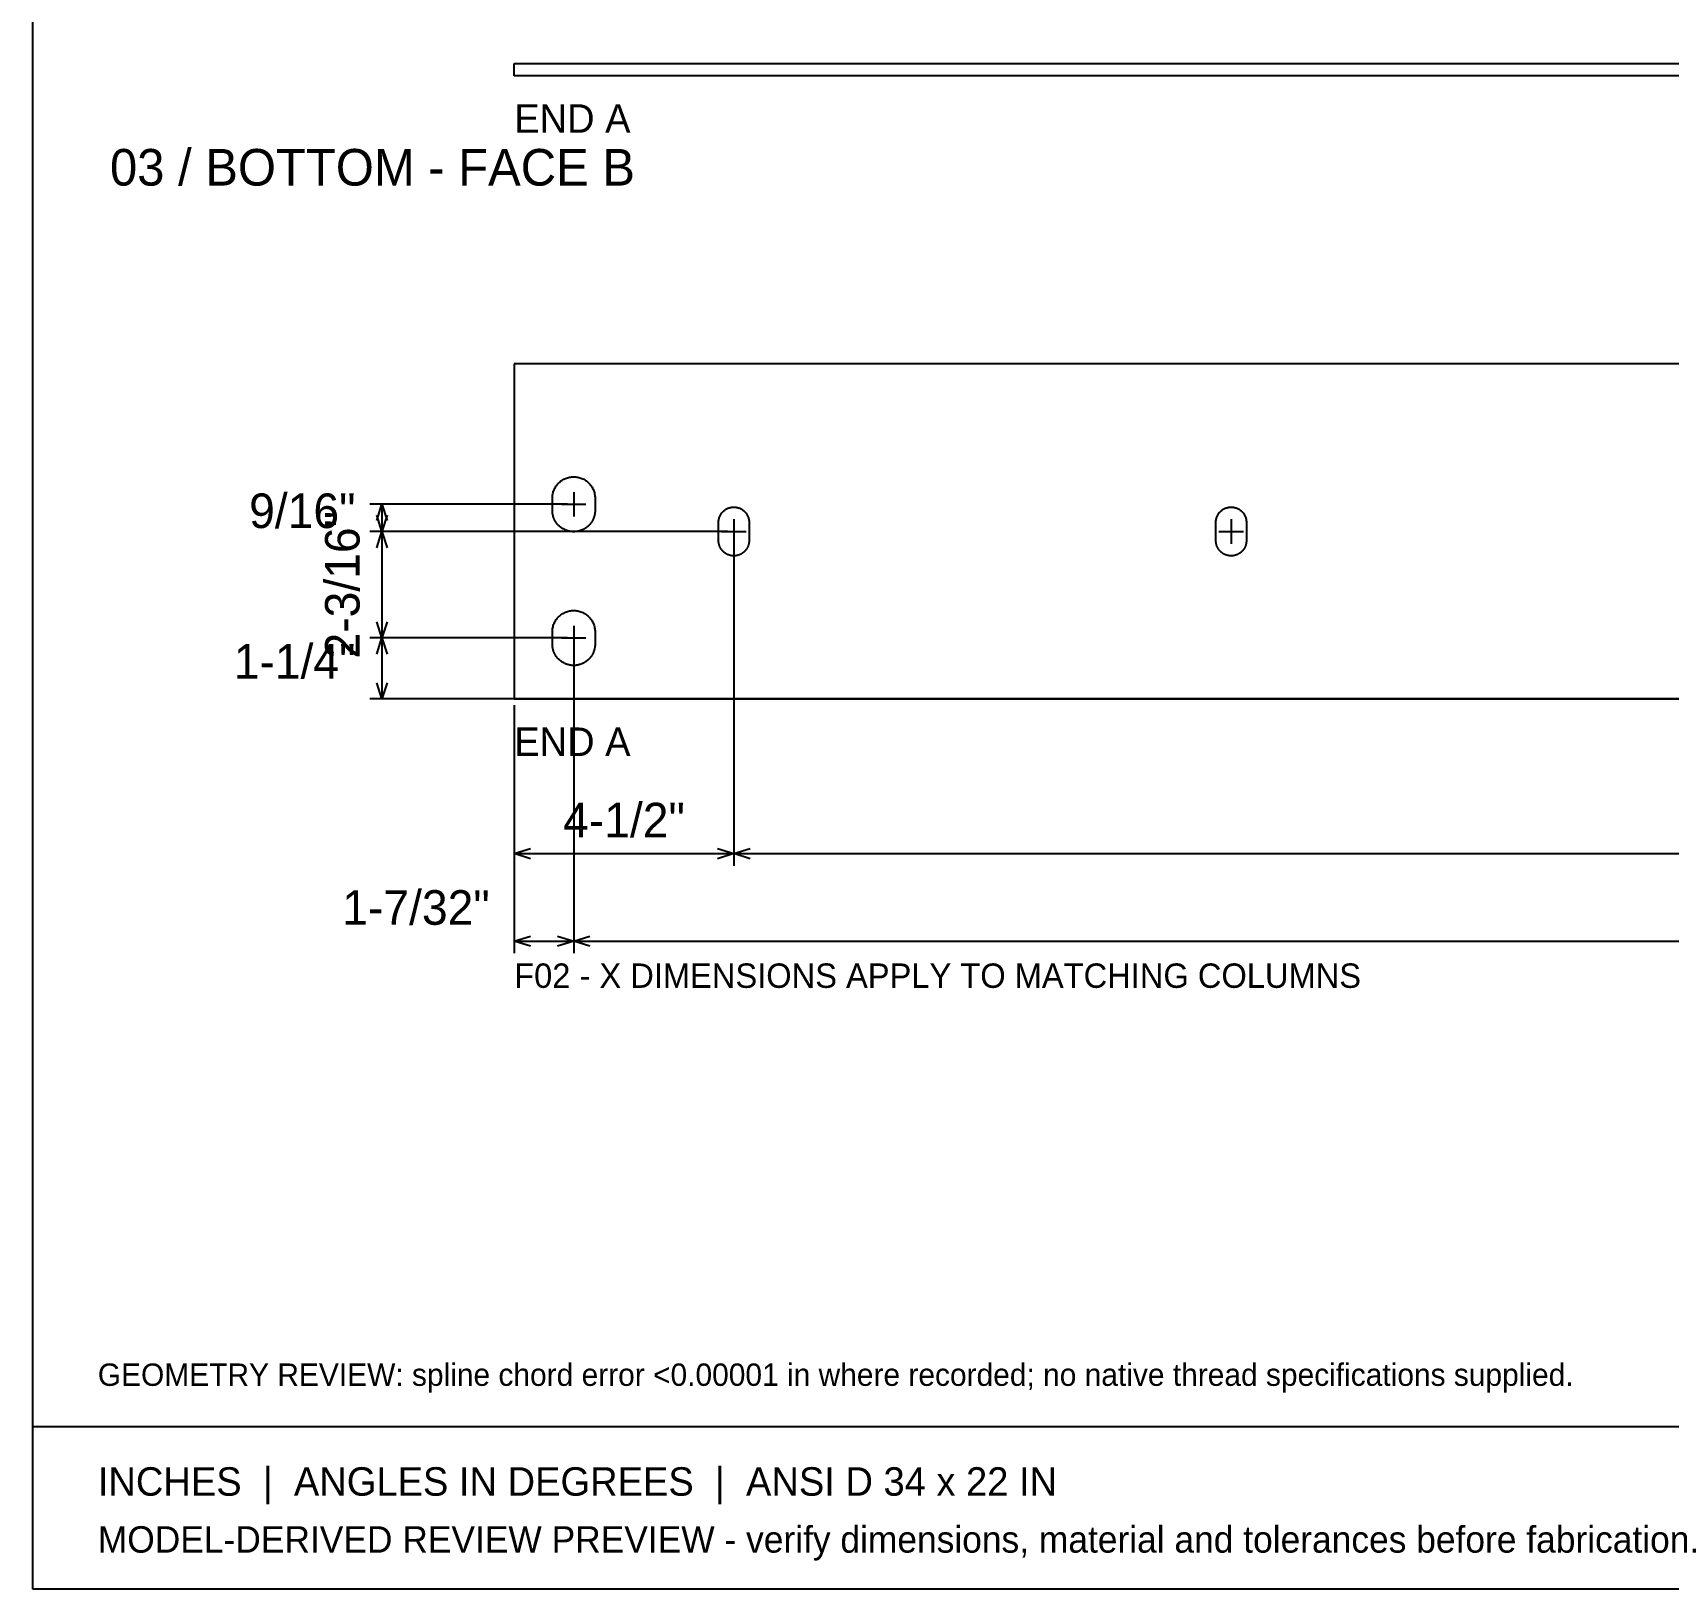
# Model space of a CAD drawing. Header units: inches. Extents: x 1.4 to 100.6, y 1.4 to 64.6.
# Drawn here: x 1.42 to 34.92, y 1.42 to 33.3 of the extents above; entities that cross this region are included whole.
import ezdxf
from ezdxf.enums import TextEntityAlignment as Align

# ---------------------------------------------------------------- set-up
doc = ezdxf.new("R2010")
doc.units = ezdxf.units.IN
doc.header["$MEASUREMENT"] = 0

msp = doc.modelspace()

# ---------------------------------------------------------------- linework, layer by layer
at = {"layer": 'ANNOTATION'}
for p, q in [((12.5, 23.89), (12.5, 23.39)), ((12.375, 23.64), (8.322, 23.64)), ((8.468, 23.307), (8.572, 23.64)), ((8.572, 23.64), (8.572, 23.083)), ((8.572, 23.64), (8.676, 23.307)), ((12.25, 23.64), (12.75, 23.64)), ((8.572, 23.083), (8.468, 23.417)), ((8.676, 23.417), (8.572, 23.083)), ((15.78, 23.333), (15.78, 22.833)), ((25.968, 23.333), (25.968, 22.833)), ((15.655, 23.083), (8.322, 23.083)), ((15.655, 23.083), (8.322, 23.083)), ((8.468, 22.75), (8.572, 23.083)), ((8.572, 23.083), (8.572, 20.902)), ((8.572, 23.083), (8.676, 22.75)), ((15.53, 23.083), (16.03, 23.083)), ((15.78, 22.958), (15.78, 16.235)), ((15.78, 22.958), (15.78, 16.235)), ((25.718, 23.083), (26.218, 23.083)), ((8.572, 20.902), (8.468, 21.235)), ((8.676, 21.235), (8.572, 20.902)), ((12.5, 21.152), (12.5, 20.652)), ((12.375, 20.902), (8.322, 20.902)), ((12.375, 20.902), (8.322, 20.902)), ((8.468, 20.568), (8.572, 20.902)), ((8.572, 20.902), (8.572, 19.652)), ((8.572, 20.902), (8.676, 20.568)), ((12.25, 20.902), (12.75, 20.902)), ((12.5, 20.777), (12.5, 14.443)), ((12.5, 20.777), (12.5, 14.443)), ((8.572, 19.652), (8.468, 19.985)), ((8.676, 19.985), (8.572, 19.652)), ((41.125, 19.652), (8.322, 19.652)), ((11.28, 19.527), (11.28, 16.235)), ((11.28, 19.527), (11.28, 14.443)), ((11.28, 16.485), (11.613, 16.589)), ((11.28, 16.485), (15.78, 16.485)), ((11.613, 16.381), (11.28, 16.485)), ((15.447, 16.589), (15.78, 16.485)), ((15.78, 16.485), (15.447, 16.381)), ((15.78, 16.485), (16.113, 16.589)), ((15.78, 16.485), (66.72, 16.485)), ((16.113, 16.381), (15.78, 16.485)), ((11.28, 14.693), (11.613, 14.797)), ((12.167, 14.797), (12.5, 14.693)), ((12.5, 14.693), (12.833, 14.797)), ((11.28, 14.693), (12.5, 14.693)), ((11.613, 14.589), (11.28, 14.693)), ((12.5, 14.693), (12.167, 14.589)), ((12.5, 14.693), (70, 14.693)), ((12.833, 14.589), (12.5, 14.693))]:
    msp.add_line(p, q, dxfattribs=at)
at = {"layer": 'OUTLINE'}
for p, q in [((1.417, 1.417), (1.417, 64.583)), ((11.28, 32.667), (71.22, 32.667)), ((11.28, 32.417), (11.28, 32.667)), ((71.22, 32.417), (11.28, 32.417)), ((71.22, 26.515), (11.28, 26.515)), ((11.28, 26.515), (11.28, 19.652)), ((12.239, 24.117), (12.257, 24.129)), ((12.257, 24.129), (12.275, 24.14)), ((12.275, 24.14), (12.294, 24.151)), ((12.294, 24.151), (12.313, 24.161)), ((12.313, 24.161), (12.333, 24.169)), ((12.333, 24.169), (12.353, 24.177)), ((12.353, 24.177), (12.373, 24.184)), ((12.373, 24.184), (12.394, 24.19)), ((12.394, 24.19), (12.415, 24.194)), ((12.415, 24.194), (12.436, 24.198)), ((12.436, 24.198), (12.457, 24.201)), ((12.457, 24.201), (12.479, 24.202)), ((12.479, 24.202), (12.5, 24.203)), ((12.5, 24.203), (12.521, 24.202)), ((12.521, 24.202), (12.543, 24.201)), ((12.543, 24.201), (12.564, 24.198)), ((12.564, 24.198), (12.585, 24.194)), ((12.585, 24.194), (12.606, 24.19)), ((12.606, 24.19), (12.627, 24.184)), ((12.627, 24.184), (12.647, 24.177)), ((12.647, 24.177), (12.667, 24.169)), ((12.667, 24.169), (12.687, 24.161)), ((12.687, 24.161), (12.706, 24.151)), ((12.706, 24.151), (12.725, 24.14)), ((12.725, 24.14), (12.743, 24.129)), ((12.743, 24.129), (12.761, 24.117)), ((12.063, 23.787), (12.065, 23.808)), ((12.065, 23.808), (12.067, 23.829)), ((12.067, 23.829), (12.071, 23.851)), ((12.071, 23.851), (12.076, 23.871)), ((12.076, 23.871), (12.081, 23.892)), ((12.081, 23.892), (12.088, 23.913)), ((12.088, 23.913), (12.096, 23.933)), ((12.096, 23.933), (12.105, 23.952)), ((12.105, 23.952), (12.114, 23.971)), ((12.114, 23.971), (12.125, 23.99)), ((12.125, 23.99), (12.136, 24.008)), ((12.136, 24.008), (12.149, 24.026)), ((12.149, 24.026), (12.162, 24.043)), ((12.162, 24.043), (12.176, 24.059)), ((12.176, 24.059), (12.191, 24.075)), ((12.191, 24.075), (12.206, 24.089)), ((12.206, 24.089), (12.222, 24.103)), ((12.222, 24.103), (12.239, 24.117)), ((12.761, 24.117), (12.778, 24.103)), ((12.778, 24.103), (12.794, 24.089)), ((12.794, 24.089), (12.809, 24.075)), ((12.809, 24.075), (12.824, 24.059)), ((12.824, 24.059), (12.838, 24.043)), ((12.838, 24.043), (12.851, 24.026)), ((12.851, 24.026), (12.864, 24.008)), ((12.864, 24.008), (12.875, 23.99)), ((12.875, 23.99), (12.886, 23.971)), ((12.886, 23.971), (12.895, 23.952)), ((12.895, 23.952), (12.904, 23.933)), ((12.904, 23.933), (12.912, 23.913)), ((12.912, 23.913), (12.919, 23.892)), ((12.919, 23.892), (12.924, 23.871)), ((12.924, 23.871), (12.929, 23.851)), ((12.929, 23.851), (12.933, 23.829)), ((12.933, 23.829), (12.935, 23.808)), ((12.935, 23.808), (12.937, 23.787)), ((12.062, 23.765), (12.063, 23.787)), ((12.062, 23.515), (12.062, 23.765)), ((12.063, 23.504), (12.062, 23.515)), ((12.063, 23.494), (12.063, 23.504)), ((12.064, 23.483), (12.063, 23.494)), ((12.065, 23.472), (12.064, 23.483)), ((12.066, 23.462), (12.065, 23.472)), ((12.067, 23.451), (12.066, 23.462)), ((12.934, 23.462), (12.933, 23.451)), ((12.935, 23.472), (12.934, 23.462)), ((12.936, 23.483), (12.935, 23.472)), ((12.937, 23.494), (12.936, 23.483)), ((12.937, 23.787), (12.937, 23.765)), ((12.937, 23.765), (12.937, 23.515)), ((12.937, 23.515), (12.937, 23.504)), ((12.937, 23.504), (12.937, 23.494)), ((15.52, 23.444), (15.529, 23.457)), ((15.529, 23.457), (15.538, 23.469)), ((15.538, 23.469), (15.548, 23.481)), ((15.548, 23.481), (15.559, 23.492)), ((15.559, 23.492), (15.57, 23.502)), ((15.57, 23.502), (15.582, 23.512)), ((15.582, 23.512), (15.594, 23.522)), ((15.594, 23.522), (15.606, 23.531)), ((15.606, 23.531), (15.619, 23.539)), ((15.619, 23.539), (15.633, 23.546)), ((15.633, 23.546), (15.646, 23.553)), ((15.646, 23.553), (15.66, 23.56)), ((15.66, 23.56), (15.675, 23.565)), ((15.675, 23.565), (15.689, 23.57)), ((15.689, 23.57), (15.704, 23.574)), ((15.704, 23.574), (15.719, 23.577)), ((15.719, 23.577), (15.734, 23.58)), ((15.734, 23.58), (15.749, 23.582)), ((15.749, 23.582), (15.765, 23.583)), ((15.765, 23.583), (15.78, 23.583)), ((15.78, 23.583), (15.795, 23.583)), ((15.795, 23.583), (15.811, 23.582)), ((15.811, 23.582), (15.826, 23.58)), ((15.826, 23.58), (15.841, 23.577)), ((15.841, 23.577), (15.856, 23.574)), ((15.856, 23.574), (15.871, 23.57)), ((15.871, 23.57), (15.885, 23.565)), ((15.885, 23.565), (15.9, 23.56)), ((15.9, 23.56), (15.914, 23.553)), ((15.914, 23.553), (15.927, 23.546)), ((15.927, 23.546), (15.941, 23.539)), ((15.941, 23.539), (15.954, 23.531)), ((15.954, 23.531), (15.966, 23.522)), ((15.966, 23.522), (15.978, 23.512)), ((15.978, 23.512), (15.99, 23.502)), ((15.99, 23.502), (16.001, 23.492)), ((16.001, 23.492), (16.012, 23.481)), ((16.012, 23.481), (16.022, 23.469)), ((16.022, 23.469), (16.031, 23.457)), ((16.031, 23.457), (16.04, 23.444)), ((25.708, 23.444), (25.717, 23.457)), ((25.717, 23.457), (25.726, 23.469)), ((25.726, 23.469), (25.736, 23.481)), ((25.736, 23.481), (25.747, 23.492)), ((25.747, 23.492), (25.758, 23.502)), ((25.758, 23.502), (25.77, 23.512)), ((25.77, 23.512), (25.782, 23.522)), ((25.782, 23.522), (25.794, 23.531)), ((25.794, 23.531), (25.807, 23.539)), ((25.807, 23.539), (25.821, 23.546)), ((25.821, 23.546), (25.834, 23.553)), ((25.834, 23.553), (25.848, 23.56)), ((25.848, 23.56), (25.863, 23.565)), ((25.863, 23.565), (25.877, 23.57)), ((25.877, 23.57), (25.892, 23.574)), ((25.892, 23.574), (25.907, 23.577)), ((25.907, 23.577), (25.922, 23.58)), ((25.922, 23.58), (25.937, 23.582)), ((25.937, 23.582), (25.953, 23.583)), ((25.953, 23.583), (25.968, 23.583)), ((25.968, 23.583), (25.983, 23.583)), ((25.983, 23.583), (25.999, 23.582)), ((25.999, 23.582), (26.014, 23.58)), ((26.014, 23.58), (26.029, 23.577)), ((26.029, 23.577), (26.044, 23.574)), ((26.044, 23.574), (26.059, 23.57)), ((26.059, 23.57), (26.073, 23.565)), ((26.073, 23.565), (26.088, 23.56)), ((26.088, 23.56), (26.102, 23.553)), ((26.102, 23.553), (26.115, 23.546)), ((26.115, 23.546), (26.129, 23.539)), ((26.129, 23.539), (26.142, 23.531)), ((26.142, 23.531), (26.154, 23.522)), ((26.154, 23.522), (26.166, 23.512)), ((26.166, 23.512), (26.178, 23.502)), ((26.178, 23.502), (26.189, 23.492)), ((26.189, 23.492), (26.2, 23.481)), ((26.2, 23.481), (26.21, 23.469)), ((26.21, 23.469), (26.219, 23.457)), ((26.219, 23.457), (26.228, 23.444)), ((12.069, 23.44), (12.067, 23.451)), ((12.071, 23.43), (12.069, 23.44)), ((12.073, 23.419), (12.071, 23.43)), ((12.076, 23.409), (12.073, 23.419)), ((12.078, 23.398), (12.076, 23.409)), ((12.081, 23.388), (12.078, 23.398)), ((12.085, 23.378), (12.081, 23.388)), ((12.088, 23.368), (12.085, 23.378)), ((12.092, 23.358), (12.088, 23.368)), ((12.096, 23.348), (12.092, 23.358)), ((12.1, 23.338), (12.096, 23.348)), ((12.105, 23.328), (12.1, 23.338)), ((12.109, 23.318), (12.105, 23.328)), ((12.114, 23.309), (12.109, 23.318)), ((12.119, 23.3), (12.114, 23.309)), ((12.125, 23.29), (12.119, 23.3)), ((12.13, 23.281), (12.125, 23.29)), ((12.136, 23.272), (12.13, 23.281)), ((12.142, 23.263), (12.136, 23.272)), ((12.149, 23.255), (12.142, 23.263)), ((12.155, 23.246), (12.149, 23.255)), ((12.162, 23.238), (12.155, 23.246)), ((12.169, 23.229), (12.162, 23.238)), ((12.176, 23.221), (12.169, 23.229)), ((12.183, 23.213), (12.176, 23.221)), ((12.191, 23.206), (12.183, 23.213)), ((12.198, 23.198), (12.191, 23.206)), ((12.206, 23.191), (12.198, 23.198)), ((12.214, 23.184), (12.206, 23.191)), ((12.222, 23.177), (12.214, 23.184)), ((12.231, 23.17), (12.222, 23.177)), ((12.239, 23.164), (12.231, 23.17)), ((12.248, 23.157), (12.239, 23.164)), ((12.257, 23.151), (12.248, 23.157)), ((12.266, 23.146), (12.257, 23.151)), ((12.275, 23.14), (12.266, 23.146)), ((12.284, 23.134), (12.275, 23.14)), ((12.294, 23.129), (12.284, 23.134)), ((12.303, 23.124), (12.294, 23.129)), ((12.313, 23.12), (12.303, 23.124)), ((12.697, 23.124), (12.687, 23.12)), ((12.706, 23.129), (12.697, 23.124)), ((12.716, 23.134), (12.706, 23.129)), ((12.725, 23.14), (12.716, 23.134)), ((12.734, 23.146), (12.725, 23.14)), ((12.743, 23.151), (12.734, 23.146)), ((12.752, 23.157), (12.743, 23.151)), ((12.761, 23.164), (12.752, 23.157)), ((12.769, 23.17), (12.761, 23.164)), ((12.778, 23.177), (12.769, 23.17)), ((12.786, 23.184), (12.778, 23.177)), ((12.794, 23.191), (12.786, 23.184)), ((12.802, 23.198), (12.794, 23.191)), ((12.809, 23.206), (12.802, 23.198)), ((12.817, 23.213), (12.809, 23.206)), ((12.824, 23.221), (12.817, 23.213)), ((12.831, 23.229), (12.824, 23.221)), ((12.838, 23.238), (12.831, 23.229)), ((12.845, 23.246), (12.838, 23.238)), ((12.851, 23.255), (12.845, 23.246)), ((12.858, 23.263), (12.851, 23.255)), ((12.864, 23.272), (12.858, 23.263)), ((12.87, 23.281), (12.864, 23.272)), ((12.875, 23.29), (12.87, 23.281)), ((12.881, 23.3), (12.875, 23.29)), ((12.886, 23.309), (12.881, 23.3)), ((12.891, 23.318), (12.886, 23.309)), ((12.895, 23.328), (12.891, 23.318)), ((12.9, 23.338), (12.895, 23.328)), ((12.904, 23.348), (12.9, 23.338)), ((12.908, 23.358), (12.904, 23.348)), ((12.912, 23.368), (12.908, 23.358)), ((12.915, 23.378), (12.912, 23.368)), ((12.919, 23.388), (12.915, 23.378)), ((12.922, 23.398), (12.919, 23.388)), ((12.924, 23.409), (12.922, 23.398)), ((12.927, 23.419), (12.924, 23.409)), ((12.929, 23.43), (12.927, 23.419)), ((12.931, 23.44), (12.929, 23.43)), ((12.933, 23.451), (12.931, 23.44)), ((15.468, 23.286), (15.469, 23.301)), ((15.468, 23.271), (15.468, 23.286)), ((15.468, 22.896), (15.468, 23.271)), ((15.469, 23.301), (15.471, 23.317)), ((15.471, 23.317), (15.474, 23.332)), ((15.474, 23.332), (15.477, 23.347)), ((15.477, 23.347), (15.481, 23.362)), ((15.481, 23.362), (15.486, 23.376)), ((15.486, 23.376), (15.491, 23.39)), ((15.491, 23.39), (15.498, 23.404)), ((15.498, 23.404), (15.504, 23.418)), ((15.504, 23.418), (15.512, 23.431)), ((15.512, 23.431), (15.52, 23.444)), ((16.04, 23.444), (16.048, 23.431)), ((16.048, 23.431), (16.056, 23.418)), ((16.056, 23.418), (16.062, 23.404)), ((16.062, 23.404), (16.069, 23.39)), ((16.069, 23.39), (16.074, 23.376)), ((16.074, 23.376), (16.079, 23.362)), ((16.079, 23.362), (16.083, 23.347)), ((16.083, 23.347), (16.086, 23.332)), ((16.086, 23.332), (16.089, 23.317)), ((16.089, 23.317), (16.091, 23.301)), ((16.091, 23.301), (16.092, 23.286)), ((16.092, 23.286), (16.093, 23.271)), ((16.093, 23.271), (16.093, 22.896)), ((25.656, 23.286), (25.657, 23.301)), ((25.656, 23.271), (25.656, 23.286)), ((25.656, 22.896), (25.656, 23.271)), ((25.657, 23.301), (25.659, 23.317)), ((25.659, 23.317), (25.662, 23.332)), ((25.662, 23.332), (25.665, 23.347)), ((25.665, 23.347), (25.669, 23.362)), ((25.669, 23.362), (25.674, 23.376)), ((25.674, 23.376), (25.679, 23.39)), ((25.679, 23.39), (25.686, 23.404)), ((25.686, 23.404), (25.692, 23.418)), ((25.692, 23.418), (25.7, 23.431)), ((25.7, 23.431), (25.708, 23.444)), ((26.228, 23.444), (26.236, 23.431)), ((26.236, 23.431), (26.244, 23.418)), ((26.244, 23.418), (26.25, 23.404)), ((26.25, 23.404), (26.257, 23.39)), ((26.257, 23.39), (26.262, 23.376)), ((26.262, 23.376), (26.267, 23.362)), ((26.267, 23.362), (26.271, 23.347)), ((26.271, 23.347), (26.274, 23.332)), ((26.274, 23.332), (26.277, 23.317)), ((26.277, 23.317), (26.279, 23.301)), ((26.279, 23.301), (26.28, 23.286)), ((26.28, 23.286), (26.281, 23.271)), ((26.281, 23.271), (26.281, 22.896)), ((12.323, 23.115), (12.313, 23.12)), ((12.333, 23.111), (12.323, 23.115)), ((12.343, 23.107), (12.333, 23.111)), ((12.353, 23.103), (12.343, 23.107)), ((12.363, 23.1), (12.353, 23.103)), ((12.373, 23.096), (12.363, 23.1)), ((12.383, 23.093), (12.373, 23.096)), ((12.394, 23.091), (12.383, 23.093)), ((12.404, 23.088), (12.394, 23.091)), ((12.415, 23.086), (12.404, 23.088)), ((12.425, 23.084), (12.415, 23.086)), ((12.436, 23.082), (12.425, 23.084)), ((12.446, 23.081), (12.436, 23.082)), ((12.457, 23.08), (12.446, 23.081)), ((12.468, 23.079), (12.457, 23.08)), ((12.479, 23.078), (12.468, 23.079)), ((12.489, 23.078), (12.479, 23.078)), ((12.5, 23.078), (12.489, 23.078)), ((12.511, 23.078), (12.5, 23.078)), ((12.521, 23.078), (12.511, 23.078)), ((12.532, 23.079), (12.521, 23.078)), ((12.543, 23.08), (12.532, 23.079)), ((12.554, 23.081), (12.543, 23.08)), ((12.564, 23.082), (12.554, 23.081)), ((12.575, 23.084), (12.564, 23.082)), ((12.585, 23.086), (12.575, 23.084)), ((12.596, 23.088), (12.585, 23.086)), ((12.606, 23.091), (12.596, 23.088)), ((12.617, 23.093), (12.606, 23.091)), ((12.627, 23.096), (12.617, 23.093)), ((12.637, 23.1), (12.627, 23.096)), ((12.647, 23.103), (12.637, 23.1)), ((12.657, 23.107), (12.647, 23.103)), ((12.667, 23.111), (12.657, 23.107)), ((12.677, 23.115), (12.667, 23.111)), ((12.687, 23.12), (12.677, 23.115)), ((15.468, 22.888), (15.468, 22.896)), ((15.468, 22.88), (15.468, 22.888)), ((15.468, 22.873), (15.468, 22.88)), ((15.469, 22.865), (15.468, 22.873)), ((15.47, 22.858), (15.469, 22.865)), ((15.471, 22.85), (15.47, 22.858)), ((15.472, 22.842), (15.471, 22.85)), ((15.474, 22.835), (15.472, 22.842)), ((15.475, 22.827), (15.474, 22.835)), ((15.477, 22.82), (15.475, 22.827)), ((15.479, 22.812), (15.477, 22.82)), ((15.481, 22.805), (15.479, 22.812)), ((15.483, 22.798), (15.481, 22.805)), ((15.486, 22.791), (15.483, 22.798)), ((15.488, 22.783), (15.486, 22.791)), ((16.074, 22.791), (16.072, 22.783)), ((16.077, 22.798), (16.074, 22.791)), ((16.079, 22.805), (16.077, 22.798)), ((16.081, 22.812), (16.079, 22.805)), ((16.083, 22.82), (16.081, 22.812)), ((16.085, 22.827), (16.083, 22.82)), ((16.086, 22.835), (16.085, 22.827)), ((16.088, 22.842), (16.086, 22.835)), ((16.089, 22.85), (16.088, 22.842)), ((16.09, 22.858), (16.089, 22.85)), ((16.091, 22.865), (16.09, 22.858)), ((16.092, 22.873), (16.091, 22.865)), ((16.093, 22.896), (16.092, 22.888)), ((16.092, 22.888), (16.092, 22.88)), ((16.092, 22.88), (16.092, 22.873)), ((25.656, 22.888), (25.656, 22.896)), ((25.656, 22.88), (25.656, 22.888)), ((25.656, 22.873), (25.656, 22.88)), ((25.657, 22.865), (25.656, 22.873)), ((25.658, 22.858), (25.657, 22.865)), ((25.659, 22.85), (25.658, 22.858)), ((25.66, 22.842), (25.659, 22.85)), ((25.662, 22.835), (25.66, 22.842)), ((25.663, 22.827), (25.662, 22.835)), ((25.665, 22.82), (25.663, 22.827)), ((25.667, 22.812), (25.665, 22.82)), ((25.669, 22.805), (25.667, 22.812)), ((25.671, 22.798), (25.669, 22.805)), ((25.674, 22.791), (25.671, 22.798)), ((25.676, 22.783), (25.674, 22.791)), ((26.262, 22.791), (26.26, 22.783)), ((26.265, 22.798), (26.262, 22.791)), ((26.267, 22.805), (26.265, 22.798)), ((26.269, 22.812), (26.267, 22.805)), ((26.271, 22.82), (26.269, 22.812)), ((26.273, 22.827), (26.271, 22.82)), ((26.274, 22.835), (26.273, 22.827)), ((26.276, 22.842), (26.274, 22.835)), ((26.277, 22.85), (26.276, 22.842)), ((26.278, 22.858), (26.277, 22.85)), ((26.279, 22.865), (26.278, 22.858)), ((26.28, 22.873), (26.279, 22.865)), ((26.281, 22.896), (26.28, 22.888)), ((26.28, 22.888), (26.28, 22.88)), ((26.28, 22.88), (26.28, 22.873)), ((15.491, 22.776), (15.488, 22.783)), ((15.494, 22.769), (15.491, 22.776)), ((15.498, 22.762), (15.494, 22.769)), ((15.501, 22.755), (15.498, 22.762)), ((15.504, 22.749), (15.501, 22.755)), ((15.508, 22.742), (15.504, 22.749)), ((15.512, 22.735), (15.508, 22.742)), ((15.516, 22.729), (15.512, 22.735)), ((15.52, 22.722), (15.516, 22.729)), ((15.525, 22.716), (15.52, 22.722)), ((15.529, 22.71), (15.525, 22.716)), ((15.534, 22.704), (15.529, 22.71)), ((15.538, 22.698), (15.534, 22.704)), ((15.543, 22.692), (15.538, 22.698)), ((15.548, 22.686), (15.543, 22.692)), ((15.554, 22.68), (15.548, 22.686)), ((15.559, 22.675), (15.554, 22.68)), ((15.565, 22.67), (15.559, 22.675)), ((15.57, 22.664), (15.565, 22.67)), ((15.576, 22.659), (15.57, 22.664)), ((15.582, 22.654), (15.576, 22.659)), ((15.588, 22.649), (15.582, 22.654)), ((15.594, 22.645), (15.588, 22.649)), ((15.6, 22.64), (15.594, 22.645)), ((15.606, 22.636), (15.6, 22.64)), ((15.613, 22.632), (15.606, 22.636)), ((15.619, 22.628), (15.613, 22.632)), ((15.626, 22.624), (15.619, 22.628)), ((15.633, 22.62), (15.626, 22.624)), ((15.639, 22.617), (15.633, 22.62)), ((15.646, 22.613), (15.639, 22.617)), ((15.653, 22.61), (15.646, 22.613)), ((15.66, 22.607), (15.653, 22.61)), ((15.668, 22.604), (15.66, 22.607)), ((15.675, 22.602), (15.668, 22.604)), ((15.682, 22.599), (15.675, 22.602)), ((15.689, 22.597), (15.682, 22.599)), ((15.697, 22.595), (15.689, 22.597)), ((15.704, 22.593), (15.697, 22.595)), ((15.712, 22.591), (15.704, 22.593)), ((15.719, 22.589), (15.712, 22.591)), ((15.727, 22.588), (15.719, 22.589)), ((15.734, 22.587), (15.727, 22.588)), ((15.742, 22.586), (15.734, 22.587)), ((15.749, 22.585), (15.742, 22.586)), ((15.757, 22.584), (15.749, 22.585)), ((15.765, 22.584), (15.757, 22.584)), ((15.772, 22.583), (15.765, 22.584)), ((15.78, 22.583), (15.772, 22.583)), ((15.788, 22.583), (15.78, 22.583)), ((15.795, 22.584), (15.788, 22.583)), ((15.803, 22.584), (15.795, 22.584)), ((15.811, 22.585), (15.803, 22.584)), ((15.818, 22.586), (15.811, 22.585)), ((15.826, 22.587), (15.818, 22.586)), ((15.833, 22.588), (15.826, 22.587)), ((15.841, 22.589), (15.833, 22.588)), ((15.848, 22.591), (15.841, 22.589)), ((15.856, 22.593), (15.848, 22.591)), ((15.863, 22.595), (15.856, 22.593)), ((15.871, 22.597), (15.863, 22.595)), ((15.878, 22.599), (15.871, 22.597)), ((15.885, 22.602), (15.878, 22.599)), ((15.892, 22.604), (15.885, 22.602)), ((15.9, 22.607), (15.892, 22.604)), ((15.907, 22.61), (15.9, 22.607)), ((15.914, 22.613), (15.907, 22.61)), ((15.921, 22.617), (15.914, 22.613)), ((15.927, 22.62), (15.921, 22.617)), ((15.934, 22.624), (15.927, 22.62)), ((15.941, 22.628), (15.934, 22.624)), ((15.947, 22.632), (15.941, 22.628)), ((15.954, 22.636), (15.947, 22.632)), ((15.96, 22.64), (15.954, 22.636)), ((15.966, 22.645), (15.96, 22.64)), ((15.972, 22.649), (15.966, 22.645)), ((15.978, 22.654), (15.972, 22.649)), ((15.984, 22.659), (15.978, 22.654)), ((15.99, 22.664), (15.984, 22.659)), ((15.995, 22.67), (15.99, 22.664)), ((16.001, 22.675), (15.995, 22.67)), ((16.006, 22.68), (16.001, 22.675)), ((16.012, 22.686), (16.006, 22.68)), ((16.017, 22.692), (16.012, 22.686)), ((16.022, 22.698), (16.017, 22.692)), ((16.026, 22.704), (16.022, 22.698)), ((16.031, 22.71), (16.026, 22.704)), ((16.035, 22.716), (16.031, 22.71)), ((16.04, 22.722), (16.035, 22.716)), ((16.044, 22.729), (16.04, 22.722)), ((16.048, 22.735), (16.044, 22.729)), ((16.052, 22.742), (16.048, 22.735)), ((16.056, 22.749), (16.052, 22.742)), ((16.059, 22.755), (16.056, 22.749)), ((16.062, 22.762), (16.059, 22.755)), ((16.066, 22.769), (16.062, 22.762)), ((16.069, 22.776), (16.066, 22.769)), ((16.072, 22.783), (16.069, 22.776)), ((25.679, 22.776), (25.676, 22.783)), ((25.682, 22.769), (25.679, 22.776)), ((25.686, 22.762), (25.682, 22.769)), ((25.689, 22.755), (25.686, 22.762)), ((25.692, 22.749), (25.689, 22.755)), ((25.696, 22.742), (25.692, 22.749)), ((25.7, 22.735), (25.696, 22.742)), ((25.704, 22.729), (25.7, 22.735)), ((25.708, 22.722), (25.704, 22.729)), ((25.713, 22.716), (25.708, 22.722)), ((25.717, 22.71), (25.713, 22.716)), ((25.722, 22.704), (25.717, 22.71)), ((25.726, 22.698), (25.722, 22.704)), ((25.731, 22.692), (25.726, 22.698)), ((25.736, 22.686), (25.731, 22.692)), ((25.742, 22.68), (25.736, 22.686)), ((25.747, 22.675), (25.742, 22.68)), ((25.753, 22.67), (25.747, 22.675)), ((25.758, 22.664), (25.753, 22.67)), ((25.764, 22.659), (25.758, 22.664)), ((25.77, 22.654), (25.764, 22.659)), ((25.776, 22.649), (25.77, 22.654)), ((25.782, 22.645), (25.776, 22.649)), ((25.788, 22.64), (25.782, 22.645)), ((25.794, 22.636), (25.788, 22.64)), ((25.801, 22.632), (25.794, 22.636)), ((25.807, 22.628), (25.801, 22.632)), ((25.814, 22.624), (25.807, 22.628)), ((25.821, 22.62), (25.814, 22.624)), ((25.827, 22.617), (25.821, 22.62)), ((25.834, 22.613), (25.827, 22.617)), ((25.841, 22.61), (25.834, 22.613)), ((25.848, 22.607), (25.841, 22.61)), ((25.856, 22.604), (25.848, 22.607)), ((25.863, 22.602), (25.856, 22.604)), ((25.87, 22.599), (25.863, 22.602)), ((25.877, 22.597), (25.87, 22.599)), ((25.885, 22.595), (25.877, 22.597)), ((25.892, 22.593), (25.885, 22.595)), ((25.9, 22.591), (25.892, 22.593)), ((25.907, 22.589), (25.9, 22.591)), ((25.915, 22.588), (25.907, 22.589)), ((25.922, 22.587), (25.915, 22.588)), ((25.93, 22.586), (25.922, 22.587)), ((25.937, 22.585), (25.93, 22.586)), ((25.945, 22.584), (25.937, 22.585)), ((25.953, 22.584), (25.945, 22.584)), ((25.96, 22.583), (25.953, 22.584)), ((25.968, 22.583), (25.96, 22.583)), ((25.976, 22.583), (25.968, 22.583)), ((25.983, 22.584), (25.976, 22.583)), ((25.991, 22.584), (25.983, 22.584)), ((25.999, 22.585), (25.991, 22.584)), ((26.006, 22.586), (25.999, 22.585)), ((26.014, 22.587), (26.006, 22.586)), ((26.021, 22.588), (26.014, 22.587)), ((26.029, 22.589), (26.021, 22.588)), ((26.036, 22.591), (26.029, 22.589)), ((26.044, 22.593), (26.036, 22.591)), ((26.051, 22.595), (26.044, 22.593)), ((26.059, 22.597), (26.051, 22.595)), ((26.066, 22.599), (26.059, 22.597)), ((26.073, 22.602), (26.066, 22.599)), ((26.08, 22.604), (26.073, 22.602)), ((26.088, 22.607), (26.08, 22.604)), ((26.095, 22.61), (26.088, 22.607)), ((26.102, 22.613), (26.095, 22.61)), ((26.109, 22.617), (26.102, 22.613)), ((26.115, 22.62), (26.109, 22.617)), ((26.122, 22.624), (26.115, 22.62)), ((26.129, 22.628), (26.122, 22.624)), ((26.135, 22.632), (26.129, 22.628)), ((26.142, 22.636), (26.135, 22.632)), ((26.148, 22.64), (26.142, 22.636)), ((26.154, 22.645), (26.148, 22.64)), ((26.16, 22.649), (26.154, 22.645)), ((26.166, 22.654), (26.16, 22.649)), ((26.172, 22.659), (26.166, 22.654)), ((26.178, 22.664), (26.172, 22.659)), ((26.183, 22.67), (26.178, 22.664)), ((26.189, 22.675), (26.183, 22.67)), ((26.194, 22.68), (26.189, 22.675)), ((26.2, 22.686), (26.194, 22.68)), ((26.205, 22.692), (26.2, 22.686)), ((26.21, 22.698), (26.205, 22.692)), ((26.214, 22.704), (26.21, 22.698)), ((26.219, 22.71), (26.214, 22.704)), ((26.223, 22.716), (26.219, 22.71)), ((26.228, 22.722), (26.223, 22.716)), ((26.232, 22.729), (26.228, 22.722)), ((26.236, 22.735), (26.232, 22.729)), ((26.24, 22.742), (26.236, 22.735)), ((26.244, 22.749), (26.24, 22.742)), ((26.247, 22.755), (26.244, 22.749)), ((26.25, 22.762), (26.247, 22.755)), ((26.254, 22.769), (26.25, 22.762)), ((26.257, 22.776), (26.254, 22.769)), ((26.26, 22.783), (26.257, 22.776)), ((12.353, 21.438), (12.373, 21.445)), ((12.373, 21.445), (12.394, 21.451)), ((12.394, 21.451), (12.415, 21.456)), ((12.415, 21.456), (12.436, 21.459)), ((12.436, 21.459), (12.457, 21.462)), ((12.457, 21.462), (12.479, 21.463)), ((12.479, 21.463), (12.5, 21.464)), ((12.5, 21.464), (12.521, 21.463)), ((12.521, 21.463), (12.543, 21.462)), ((12.543, 21.462), (12.564, 21.459)), ((12.564, 21.459), (12.585, 21.456)), ((12.585, 21.456), (12.606, 21.451)), ((12.606, 21.451), (12.627, 21.445)), ((12.627, 21.445), (12.647, 21.438)), ((12.067, 21.091), (12.071, 21.112)), ((12.071, 21.112), (12.076, 21.133)), ((12.076, 21.133), (12.081, 21.154)), ((12.081, 21.154), (12.088, 21.174)), ((12.088, 21.174), (12.096, 21.194)), ((12.096, 21.194), (12.105, 21.214)), ((12.105, 21.214), (12.114, 21.233)), ((12.114, 21.233), (12.125, 21.251)), ((12.125, 21.251), (12.136, 21.27)), ((12.136, 21.27), (12.149, 21.287)), ((12.149, 21.287), (12.162, 21.304)), ((12.162, 21.304), (12.176, 21.32)), ((12.176, 21.32), (12.191, 21.336)), ((12.191, 21.336), (12.206, 21.351)), ((12.206, 21.351), (12.222, 21.365)), ((12.222, 21.365), (12.239, 21.378)), ((12.239, 21.378), (12.257, 21.39)), ((12.257, 21.39), (12.275, 21.402)), ((12.275, 21.402), (12.294, 21.412)), ((12.294, 21.412), (12.313, 21.422)), ((12.313, 21.422), (12.333, 21.431)), ((12.333, 21.431), (12.353, 21.438)), ((12.647, 21.438), (12.667, 21.431)), ((12.667, 21.431), (12.687, 21.422)), ((12.687, 21.422), (12.706, 21.412)), ((12.706, 21.412), (12.725, 21.402)), ((12.725, 21.402), (12.743, 21.39)), ((12.743, 21.39), (12.761, 21.378)), ((12.761, 21.378), (12.778, 21.365)), ((12.778, 21.365), (12.794, 21.351)), ((12.794, 21.351), (12.809, 21.336)), ((12.809, 21.336), (12.824, 21.32)), ((12.824, 21.32), (12.838, 21.304)), ((12.838, 21.304), (12.851, 21.287)), ((12.851, 21.287), (12.864, 21.27)), ((12.864, 21.27), (12.875, 21.251)), ((12.875, 21.251), (12.886, 21.233)), ((12.886, 21.233), (12.895, 21.214)), ((12.895, 21.214), (12.904, 21.194)), ((12.904, 21.194), (12.912, 21.174)), ((12.912, 21.174), (12.919, 21.154)), ((12.919, 21.154), (12.924, 21.133)), ((12.924, 21.133), (12.929, 21.112)), ((12.929, 21.112), (12.933, 21.091)), ((12.062, 21.027), (12.063, 21.048)), ((12.062, 20.777), (12.062, 21.027)), ((12.063, 20.766), (12.062, 20.777)), ((12.063, 21.048), (12.065, 21.069)), ((12.065, 21.069), (12.067, 21.091)), ((12.933, 21.091), (12.935, 21.069)), ((12.935, 21.069), (12.937, 21.048)), ((12.937, 21.048), (12.937, 21.027)), ((12.937, 21.027), (12.937, 20.777)), ((12.937, 20.777), (12.937, 20.766)), ((12.063, 20.755), (12.063, 20.766)), ((12.064, 20.744), (12.063, 20.755)), ((12.065, 20.734), (12.064, 20.744)), ((12.066, 20.723), (12.065, 20.734)), ((12.067, 20.712), (12.066, 20.723)), ((12.069, 20.702), (12.067, 20.712)), ((12.071, 20.691), (12.069, 20.702)), ((12.073, 20.681), (12.071, 20.691)), ((12.076, 20.67), (12.073, 20.681)), ((12.078, 20.66), (12.076, 20.67)), ((12.081, 20.65), (12.078, 20.66)), ((12.085, 20.639), (12.081, 20.65)), ((12.088, 20.629), (12.085, 20.639)), ((12.092, 20.619), (12.088, 20.629)), ((12.096, 20.609), (12.092, 20.619)), ((12.1, 20.599), (12.096, 20.609)), ((12.105, 20.589), (12.1, 20.599)), ((12.109, 20.58), (12.105, 20.589)), ((12.114, 20.57), (12.109, 20.58)), ((12.119, 20.561), (12.114, 20.57)), ((12.125, 20.552), (12.119, 20.561)), ((12.13, 20.542), (12.125, 20.552)), ((12.136, 20.533), (12.13, 20.542)), ((12.142, 20.525), (12.136, 20.533)), ((12.149, 20.516), (12.142, 20.525)), ((12.155, 20.507), (12.149, 20.516)), ((12.162, 20.499), (12.155, 20.507)), ((12.169, 20.491), (12.162, 20.499)), ((12.176, 20.483), (12.169, 20.491)), ((12.183, 20.475), (12.176, 20.483)), ((12.191, 20.467), (12.183, 20.475)), ((12.198, 20.46), (12.191, 20.467)), ((12.206, 20.452), (12.198, 20.46)), ((12.214, 20.445), (12.206, 20.452)), ((12.222, 20.438), (12.214, 20.445)), ((12.786, 20.445), (12.778, 20.438)), ((12.794, 20.452), (12.786, 20.445)), ((12.802, 20.46), (12.794, 20.452)), ((12.809, 20.467), (12.802, 20.46)), ((12.817, 20.475), (12.809, 20.467)), ((12.824, 20.483), (12.817, 20.475)), ((12.831, 20.491), (12.824, 20.483)), ((12.838, 20.499), (12.831, 20.491)), ((12.845, 20.507), (12.838, 20.499)), ((12.851, 20.516), (12.845, 20.507)), ((12.858, 20.525), (12.851, 20.516)), ((12.864, 20.533), (12.858, 20.525)), ((12.87, 20.542), (12.864, 20.533)), ((12.875, 20.552), (12.87, 20.542)), ((12.881, 20.561), (12.875, 20.552)), ((12.886, 20.57), (12.881, 20.561)), ((12.891, 20.58), (12.886, 20.57)), ((12.895, 20.589), (12.891, 20.58)), ((12.9, 20.599), (12.895, 20.589)), ((12.904, 20.609), (12.9, 20.599)), ((12.908, 20.619), (12.904, 20.609)), ((12.912, 20.629), (12.908, 20.619)), ((12.915, 20.639), (12.912, 20.629)), ((12.919, 20.65), (12.915, 20.639)), ((12.922, 20.66), (12.919, 20.65)), ((12.924, 20.67), (12.922, 20.66)), ((12.927, 20.681), (12.924, 20.67)), ((12.929, 20.691), (12.927, 20.681)), ((12.931, 20.702), (12.929, 20.691)), ((12.933, 20.712), (12.931, 20.702)), ((12.934, 20.723), (12.933, 20.712)), ((12.935, 20.734), (12.934, 20.723)), ((12.936, 20.744), (12.935, 20.734)), ((12.937, 20.755), (12.936, 20.744)), ((12.937, 20.766), (12.937, 20.755)), ((12.231, 20.432), (12.222, 20.438)), ((12.239, 20.425), (12.231, 20.432)), ((12.248, 20.419), (12.239, 20.425)), ((12.257, 20.413), (12.248, 20.419)), ((12.266, 20.407), (12.257, 20.413)), ((12.275, 20.401), (12.266, 20.407)), ((12.284, 20.396), (12.275, 20.401)), ((12.294, 20.391), (12.284, 20.396)), ((12.303, 20.386), (12.294, 20.391)), ((12.313, 20.381), (12.303, 20.386)), ((12.323, 20.377), (12.313, 20.381)), ((12.333, 20.372), (12.323, 20.377)), ((12.343, 20.368), (12.333, 20.372)), ((12.353, 20.365), (12.343, 20.368)), ((12.363, 20.361), (12.353, 20.365)), ((12.373, 20.358), (12.363, 20.361)), ((12.383, 20.355), (12.373, 20.358)), ((12.394, 20.352), (12.383, 20.355)), ((12.404, 20.35), (12.394, 20.352)), ((12.415, 20.347), (12.404, 20.35)), ((12.425, 20.345), (12.415, 20.347)), ((12.436, 20.344), (12.425, 20.345)), ((12.446, 20.342), (12.436, 20.344)), ((12.457, 20.341), (12.446, 20.342)), ((12.468, 20.34), (12.457, 20.341)), ((12.479, 20.34), (12.468, 20.34)), ((12.489, 20.339), (12.479, 20.34)), ((12.5, 20.339), (12.489, 20.339)), ((12.511, 20.339), (12.5, 20.339)), ((12.521, 20.34), (12.511, 20.339)), ((12.532, 20.34), (12.521, 20.34)), ((12.543, 20.341), (12.532, 20.34)), ((12.554, 20.342), (12.543, 20.341)), ((12.564, 20.344), (12.554, 20.342)), ((12.575, 20.345), (12.564, 20.344)), ((12.585, 20.347), (12.575, 20.345)), ((12.596, 20.35), (12.585, 20.347)), ((12.606, 20.352), (12.596, 20.35)), ((12.617, 20.355), (12.606, 20.352)), ((12.627, 20.358), (12.617, 20.355)), ((12.637, 20.361), (12.627, 20.358)), ((12.647, 20.365), (12.637, 20.361)), ((12.657, 20.368), (12.647, 20.365)), ((12.667, 20.372), (12.657, 20.368)), ((12.677, 20.377), (12.667, 20.372)), ((12.687, 20.381), (12.677, 20.377)), ((12.697, 20.386), (12.687, 20.381)), ((12.706, 20.391), (12.697, 20.386)), ((12.716, 20.396), (12.706, 20.391)), ((12.725, 20.401), (12.716, 20.396)), ((12.734, 20.407), (12.725, 20.401)), ((12.743, 20.413), (12.734, 20.407)), ((12.752, 20.419), (12.743, 20.413)), ((12.761, 20.425), (12.752, 20.419)), ((12.769, 20.432), (12.761, 20.425)), ((12.778, 20.438), (12.769, 20.432)), ((11.28, 19.652), (71.22, 19.652)), ((1.417, 4.75), (100.583, 4.75)), ((100.583, 1.417), (1.417, 1.417))]:
    msp.add_line(p, q, dxfattribs=at)

# ---------------------------------------------------------------- texts
at = {"layer": 'ANNOTATION'}
for s, height, p in [('END A', 0.5833, (11.28, 31.25)), ('03 / BOTTOM - FACE B', 0.75, (3, 30.167)), ('END A', 0.5833, (11.28, 18.485)), ('F02 - X DIMENSIONS APPLY TO MATCHING COLUMNS', 0.5, (11.28, 13.735)), ('GEOMETRY REVIEW: spline chord error <0.00001 in where recorded; no native thread specifications supplied.', 0.458333, (2.75, 5.583)), ('INCHES  |  ANGLES IN DEGREES  |  ANSI D 34 x 22 IN', 0.58333, (2.75, 3.333)), ('MODEL-DERIVED REVIEW PREVIEW - verify dimensions, material and tolerances before fabrication.', 0.54167, (2.75, 2.167))]:
    msp.add_text(s, height=height, dxfattribs=at).set_placement(p)
for s, p in [('9/16"', (8.03, 23.153)), ('1-1/4"', (8.03, 20.068)), ('1-7/32"', (10.78, 15.027))]:
    msp.add_text(s, height=0.7083, dxfattribs=at).set_placement(p, align=Align.RIGHT)
msp.add_text('2-3/16"', height=0.7083, rotation=90, dxfattribs=at).set_placement((8.113, 21.992), align=Align.CENTER)
msp.add_text('4-1/2"', height=0.7083, dxfattribs=at).set_placement((13.53, 16.818), align=Align.CENTER)

doc.saveas('drawing.dxf')
